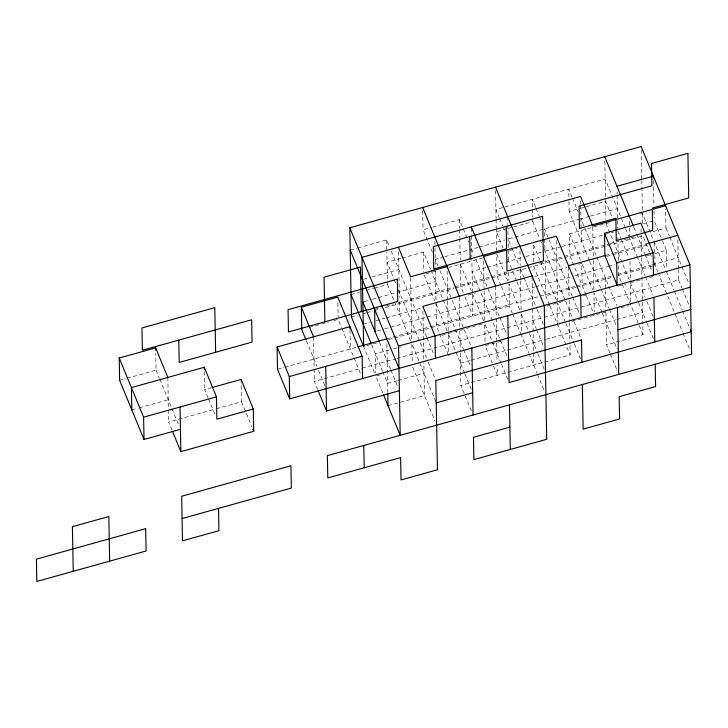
<?xml version="1.0" encoding="UTF-8"?>
<svg xmlns="http://www.w3.org/2000/svg" width="728" height="728" viewBox="0 0 728 728"><rect width="100%" height="100%" fill="white"/><g stroke="black" fill="none" stroke-linecap="round" stroke-linejoin="round"><path stroke-width="0.55" stroke-dasharray="3.64 2.73" d="M350.214 250.086L356.638 248.294M357.712 247.993L386.632 239.931L389.58 247.065M432.305 252.216L423.059 229.775L431.631 227.382M432.696 227.091L459.477 219.619L462.844 227.782M400.973 258.349L387.05 262.235L393.775 278.551M402.047 258.049L423.469 252.079L430.621 269.415M507.025 228.783L496.314 231.768L503.039 248.093M508.099 228.483L512.385 227.291M513.458 226.99L532.741 221.612L532.678 218.273M589.343 260.424L569.16 211.466L579.87 208.472M580.944 208.181L585.23 206.98M586.304 206.679L605.587 201.31L612.312 217.627M363.472 279.361L370.971 277.277M372.044 276.977L398.826 269.506M443.816 256.966L435.253 259.359L438.192 266.494M444.89 256.666L470.597 249.504M478.096 247.411L471.671 249.204L474.192 255.319M479.17 247.111L504.877 239.94M579.87 219.037L508.099 239.048L511.456 247.211M589.507 216.353L580.944 218.737L596.496 256.484M590.581 216.052L617.362 208.59M351.033 294.685L359.605 292.301M366.038 290.508L373.537 288.415M374.601 288.115L387.46 284.53L386.859 252.197M435.663 271.098L423.887 274.383L434.816 300.901M448.521 267.513L482.8 257.958M509.582 250.487L517.08 248.394M585.958 294.822L569.988 256.065L569.578 233.761L611.975 221.94M640.276 214.05L642.424 213.459L665.947 270.543M363.891 301.665L371.389 299.572M372.454 299.281L435.663 281.654M486.013 267.622L472.081 271.499L506.979 356.165M487.087 267.322L524.579 256.866M525.652 256.575L543.861 251.497M561.243 246.646L544.926 251.196L544.708 238.93M562.071 246.419L613.495 232.086M643.488 223.724L654.199 220.73L661.342 238.074M119.638 380.316L126.062 378.524M127.136 378.232L156.056 370.161L155.746 353.435M309.245 327.464L328.528 322.085M333.888 320.593L338.174 319.392L341.532 327.555M374.592 309.245L381.026 307.453M386.377 305.96L393.875 303.867M398.161 302.675L453.872 287.141M454.936 286.841L490.29 276.986M491.364 276.695L507.434 272.208M539.566 263.254L563.135 256.684M564.209 256.383L609.2 243.844M610.273 243.543L618.846 241.15M624.196 239.658L629.556 238.165M630.63 237.865L634.916 236.673M653.125 231.595L665.974 228.01L665.629 209.054M351.451 316.989L358.003 315.16M363.472 313.641L365.656 313.031M366.748 312.721L373.3 310.892M374.392 310.592L380.953 308.763M385.321 307.544L454.163 288.352M455.255 288.051L490.718 278.169M491.782 277.869L527.136 268.013M528.21 267.713L563.563 257.858M564.628 257.557L642.833 235.763L649.558 252.079M605.641 255.391L613.285 253.262M614.15 253.016L648.257 243.516M363.226 324.269L369.751 322.449M376.085 320.684L384.976 318.209M386.058 317.899L421.075 308.144M468.213 295.004L475.712 292.911M534.634 276.485L566.766 267.522M578.551 264.237L581.763 263.345L582.182 285.649M606.77 256.374L611.766 254.982M612.83 254.682L648.184 244.826M377.149 330.949L383.702 329.12M384.648 328.856L534.625 287.05M535.699 286.75L571.253 276.831M575.338 275.703L608.226 266.53M608.544 266.439L614.969 264.646M646.036 255.992L650.322 254.791M654.609 253.599L666.393 250.314L661.77 239.093M131.823 409.9L138.256 408.108M139.33 407.807L168.25 399.745M208.035 397.752L204.677 389.589L211.102 387.796M277.523 369.287L283.947 367.494M285.021 367.194L356.793 347.183M386.786 338.82L611.757 276.103M617.708 274.447L651.387 265.056M652.461 264.755L678.168 257.594M376.685 342.934L363.645 346.564L374.993 374.11M388.652 339.594L509.336 305.951L508.918 283.647L519.847 310.174M575.748 287.442L545.754 295.796L545.099 260.114M576.822 287.141L612.621 277.159M618.054 275.648L655.027 265.338L654.609 243.034M389.344 349.968L375.421 353.844L375.775 372.8M393.63 348.767L401.128 346.683M441.841 335.335L482.546 323.978M546.819 306.06L564.054 301.256M583.246 295.914L587.532 294.713M618.418 286.104L626.098 283.966M630.73 301.729L630.384 282.773L642.169 279.488M649.667 277.395L656.092 275.603M172.026 430.202L168.659 422.049L215.415 409.018M216.498 408.708L241.505 401.738L241.095 379.434M317.717 389.589L314.35 381.436L361.106 368.395M362.189 368.095L395.768 358.731M396.842 358.44L678.587 279.898L678.396 269.861M380.116 374.956L375.83 376.149L382.983 393.484M501.173 341.204L485.103 345.691L493.093 365.065M571.871 321.494L605.787 312.039M621.011 307.798L628.655 305.669M397.251 380.735L387.615 383.429L382.91 372.008M398.325 380.444L424.033 373.273M460.46 363.117L470.097 360.433M471.171 360.132L506.524 350.277M507.598 349.977L545.09 339.53M546.155 339.23L615.788 319.82M616.862 319.519L642.569 312.348M388.024 405.724L424.451 395.577L423.851 363.236M471.38 410.92L460.87 385.421L570.142 354.955L569.915 342.697M609.928 352.962L606.56 344.808L642.988 334.653L642.797 324.615M665.974 228.01L669.341 236.172M669.76 237.191L681.535 265.747M681.954 266.776L688.679 283.092M678.587 279.898L681.945 288.051M682.364 289.071L689.935 307.434M666.229 271.226L674.073 290.263M674.41 291.064L682.2 309.982M682.582 310.892L689.907 328.665M649.977 253.098L651.66 257.175M654.181 263.299L657.602 271.599M658.039 272.645L682.564 332.15M682.991 333.197L689.88 349.904M633.77 227.081L636.29 233.206M636.709 234.225L644.699 253.599M645.117 254.627L652.27 271.963M625.279 227.782L605.168 179.006L495.905 209.464L499.262 217.627M625.707 228.829L628.701 236.09M628.91 236.609L636.7 255.501M637.045 256.329L645.108 275.903M645.536 276.922L653.098 295.286M617.781 230.885L621.139 239.048M621.557 240.067L628.71 257.412M642.16 290.044L645.099 297.188M646.783 301.265L653.507 317.59M605.996 223.614L630.166 282.255M630.384 282.773L638.511 302.493M638.72 303.012L646.773 322.55M647.065 323.25L654.345 340.913M642.988 334.653L618.6 275.493L618.4 264.337M572.117 197.315L568.75 189.162L568.959 200.309M572.536 198.344L577.996 211.602M596.769 257.139L616.68 305.441M589.762 261.443L600.691 287.96M601.11 288.98L609.099 308.363M609.518 309.382L616.252 325.698M569.578 233.761L580.507 260.287M582.191 264.364L592.701 289.862M601.947 312.303L593.957 292.92L594.312 311.884M602.365 313.322L617.08 349.021M586.386 295.85L594.366 315.224M610.346 353.981L617.071 370.306M535.69 207.471L532.323 199.317L532.496 208.235M536.108 208.49L539.057 215.634M539.475 216.653L541.577 221.758M572.263 296.214L544.517 228.892L544.68 237.81M572.681 297.233L579.834 314.569M532.741 221.612L539.885 238.957M540.303 239.976L541.568 243.034M544.089 249.158L565.11 300.154M565.529 301.174L573.518 320.557M573.937 321.576L581.508 339.93M539.876 260.242L533.151 243.916L533.478 261.762M540.294 261.261L556.274 300.018M565.52 322.459L557.539 303.076L557.93 324.26M565.947 323.478L573.928 342.861M574.356 343.88L581.499 361.215M549.54 304.977L533.56 266.221L533.506 262.872M549.913 305.887L570.142 354.955M499.69 218.646L502.629 225.789M503.048 226.808L505.15 231.904M511.875 248.23L519.028 265.565M520.283 268.623L523.65 276.786M524.069 277.805L536.682 308.408M537.1 309.427L544.253 326.763M507.671 259.314L512.294 270.525M512.712 271.553L516.498 280.726M516.916 281.745L520.702 290.927M532.896 320.511L536.254 328.665M536.673 329.693L543.397 346.009M496.733 254.072L508.08 281.609M521.53 314.25L529.101 332.614M529.52 333.633L537.51 353.007M537.928 354.026L545.072 371.371M500.928 285.558L497.142 276.376L496.751 255.191M501.346 286.577L512.275 313.095M512.63 313.959L520.684 333.497M520.811 333.797L528.674 352.871M528.983 353.626L537.082 373.273M537.501 374.292L544.226 390.608M463.263 228.801L468.732 242.06M475.875 259.405L499.417 316.516M499.836 317.545L506.988 334.88M460.305 264.228L471.234 290.745M472.499 293.803L484.266 322.368M501.082 363.163L484.693 323.387L485.057 343.452M501.51 364.182L508.654 381.527M463.245 292.647L460.715 286.532L460.242 260.879M464.919 296.724L472.909 316.107L471.835 258.121M493.511 366.084L497.297 375.266L497.106 365.229M439.876 270.57L451.642 299.135M452.07 300.154L463.836 328.71M464.255 329.729L471.826 348.093M431.04 270.434L442.806 298.999M443.234 300.018L463.408 348.976M463.681 349.64L470.552 366.311M436.072 303.958L447.429 331.495M464.664 373.318L448.266 333.542L448.675 355.837M464.946 374.019L472.226 391.664M448.257 354.818L436.491 326.262L435.462 270.698M391.264 251.151L426.572 336.827M426.99 337.847L434.143 355.191M394.194 279.57L395.877 283.647M398.398 289.771L427.827 361.17M428.246 362.189L435.817 380.553M387.46 284.53L394.185 300.855M394.603 301.874L411.002 341.65M435.808 401.829L411.848 343.689L412.194 362.653M412.676 367.012L434.962 421.075M379.497 342.442L390.563 369.287M390.981 370.306L397.706 386.623M371.635 344.663L382.564 371.189M341.96 328.574L361.297 375.493M306.37 340.768L316.88 366.266M318.564 370.352L324.87 385.649M241.505 401.738L252.015 427.236M208.454 398.771L215.606 416.107M156.056 370.161L159.423 378.323M159.842 379.343L179.179 426.262M677.841 239.749L678.378 268.741M666.393 250.314L666.739 269.269M653.453 180.589L653.908 205.123M654.017 210.701L654.135 217.39M641.25 149.95L641.787 179.434M641.814 180.571L642.378 211.193M642.424 213.459L642.606 223.496M641.022 228.719L641.541 256.593M641.559 257.712L642.369 301.201M642.387 302.311L642.779 323.496M629.247 221.439L629.511 235.936M629.993 261.579L630.357 281.654M617.053 191.855L617.098 194.094M617.116 195.204L617.735 228.656M617.899 237.583L618.372 263.227M604.841 161.161L605.914 219.146M605.323 277.896L605.942 311.356M605.96 312.467L606.56 344.808M592.738 227.136L593.338 259.468M593.356 260.588L593.921 290.69M580.607 200.901L580.671 204.24M580.689 205.36L581.354 241.041M568.977 201.429L569.16 211.466M568.513 266.867L569.105 299.208M569.132 300.318L569.524 321.503M569.542 322.622L569.888 341.578M556.383 240.631L557.493 300.846M532.514 209.346L532.659 217.153M532.086 277.022L533.469 351.733M533.488 352.843L533.715 365.11M519.956 250.787L520.229 265.283M520.311 269.742L520.493 279.779M520.511 280.89L521.093 312.112M521.13 314.35L521.466 332.186M507.68 216.744L507.807 223.551M507.825 224.679L508.526 262.107M508.708 272.308L508.863 280.307M495.55 190.563L496.077 218.919M496.087 219.501L496.25 227.991M496.25 228.428L496.669 250.723M495.641 286.059L496.223 317.281M496.241 318.4L496.678 341.814M496.696 342.924L497.024 360.769M483.538 260.942L484.075 289.935M484.093 291.045L484.666 322.267M471.28 228.01L471.407 234.707M471.425 235.817L471.817 257.002M459.477 219.619L459.641 228.547M459.668 229.657L459.814 237.464M459.832 238.575L460.223 259.769M459.241 297.324L459.841 329.666M459.859 330.776L460.251 351.97M460.269 353.08L460.87 385.421M447.11 271.089L447.647 300.273M447.665 301.201L448.257 333.16M434.916 241.514L435.389 267.158M422.704 210.82L423.059 229.775M423.469 252.079L423.842 272.145M422.877 310.829L423.833 362.125M410.628 277.905L411.821 342.579M398.498 251.67L399.344 297.388M399.426 301.847L399.654 314.114M386.632 239.931L386.841 251.078M386.887 344.399L387.778 392.346M350.013 330.021L350.368 348.976M337.865 302.666L338.129 317.162M313.531 336.827L314.105 368.05M314.123 369.169L314.35 381.436M204.341 371.753L204.677 389.589M167.84 377.441L168.414 408.663M168.432 409.782L168.659 422.049"/><path stroke-width="1.09" d="M665.565 205.706L592.719 226.017L580.525 196.442L361.989 257.357L363.645 346.564L351.451 316.989L349.795 227.782L641.186 146.546L689.953 264.865L691.6 354.081L327.373 455.619L327.782 477.914L400.627 457.612L401.046 479.916L437.464 469.76L435.817 380.553L581.508 339.93L581.918 362.235M616.953 186.286L653.371 176.131L653.416 178.36M506.597 248.73L433.752 269.041L433.342 246.737L542.606 216.28L543.434 260.879L507.007 271.034L506.188 226.426M180.444 429.32L144.017 439.475L119.638 380.316L119.219 358.012L155.646 347.866L167.84 377.441M305.951 339.749L301.747 329.547L301.337 307.243L337.756 297.097L362.144 356.256L362.553 378.551M447.028 266.63L410.61 276.786L398.416 247.211M483.456 256.474L556.301 236.172L580.68 295.331L581.09 317.636M604.504 233.297L616.689 262.872L617.107 285.176L604.913 255.601L604.504 233.297L640.922 223.141L653.116 252.716L653.526 275.02M212.176 387.496L241.095 379.434L253.289 409.018L216.862 419.173L216.453 396.869L204.259 367.285L131.413 387.596L131.823 409.9M690.362 287.169L289.708 398.862L277.523 369.287L277.104 346.983L349.95 326.672L349.995 328.901M532.068 275.903L422.795 306.37L434.989 335.945L435.399 358.249M568.486 265.747L605.641 255.391M648.83 243.352L677.759 235.29M616.689 262.872L653.116 252.716M357.867 346.883L386.786 338.82M144.017 439.475L143.607 417.171L216.453 396.869M289.708 398.862L289.298 376.558L362.144 356.256M383.401 394.512L400.218 435.308L398.571 346.1L689.953 264.865M172.445 431.231L180.853 451.624L253.699 431.322L253.289 409.018M318.136 390.608L326.544 411.011L399.39 390.699M617.926 329.784L690.772 309.473M436.227 402.848L472.654 392.701M182.091 518.536L291.364 488.069L290.945 465.765L181.681 496.232L182.501 540.831L218.928 530.685L218.518 508.381M509.9 427.145L473.473 437.3L473.892 459.605L546.737 439.293L544.262 305.487L495.495 187.169M690.326 329.684L691.19 331.777L509.072 382.546L507.835 315.634M604.759 156.702L633.351 226.062M471.262 226.899L495.641 286.059M422.649 207.471L459.222 296.214M349.795 227.782L398.571 346.1M350.214 250.086L398.98 368.404M362.817 301.965L379.07 341.405M351.033 294.685L371.216 343.643M301.337 307.243L313.531 336.827M277.104 346.983L289.298 376.558M252.862 429.274L253.699 431.322M119.219 358.012L143.607 417.171M653.935 297.324L654.763 341.933M655.173 364.228L655.591 386.532L619.164 396.687L619.583 418.991L583.155 429.147L582.327 384.539M617.517 307.48L618.755 374.383M509.482 404.85L510.31 449.449M469.76 236.582L470.179 258.886M471.826 348.093L473.064 414.996M387.796 393.257L388.024 405.724M374.592 309.245L375.011 331.54M361.316 311.648L360.496 267.049L324.069 277.195L324.897 321.803M363.791 445.463L364.209 467.767M325.716 366.402L326.544 411.011M215.624 352.261L214.806 307.662L141.96 327.964L142.369 350.268L251.633 319.81L252.052 342.115L179.206 362.417L178.788 340.113M204.259 367.285L204.304 369.515M180.025 407.025L180.853 451.624M155.646 347.866L155.683 350.095M109.655 561.142L108.836 516.534L72.409 526.69L73.237 571.298M687.887 153.362L651.469 163.509L651.879 185.813L579.033 206.124L579.442 228.428L615.87 218.273L616.279 240.577L652.707 230.421L652.288 208.117L688.715 197.961L687.887 153.362M397.333 279.197L288.061 309.655L288.47 331.959L397.743 301.492L397.333 279.197M145.673 528.683L36.4 559.15L36.81 581.454L146.082 550.987L145.673 528.683"/></g></svg>
